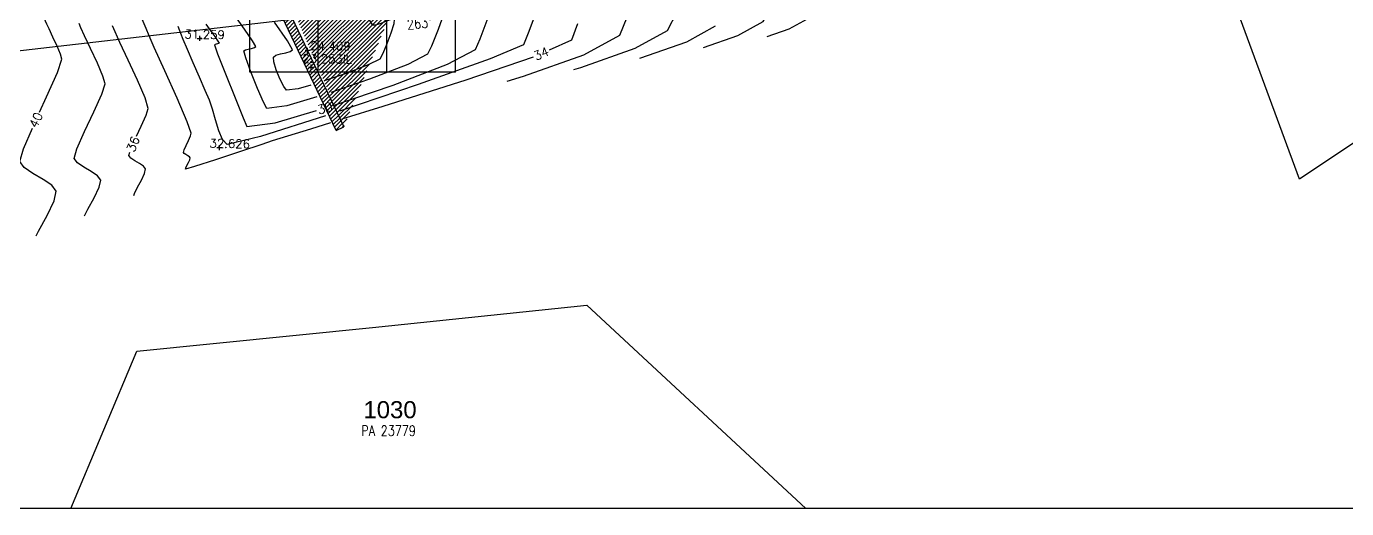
# Model space of a CAD drawing. Header units: metres. Extents: x -750 to 1235, y -4011 to -2636.
# Drawn here: x -254 to 324, y -4011 to -3799 of the extents above; entities that cross this region are included whole.
import ezdxf
from ezdxf.enums import TextEntityAlignment as Align

# ---------------------------------------------------------------- set-up
doc = ezdxf.new("R2010")
doc.units = ezdxf.units.M
doc.header["$MEASUREMENT"] = 0
doc.layers.get('0').update_dxf_attribs({"linetype": 'CONTINUOUS'})
for name, color, linetype in [('BORDER', 1, 'CONTINUOUS'), ('CPARIT', 142, 'CONTINUOUS'), ('EDIT2', 7, 'CONTINUOUS'), ('GL', 7, 'CONTINUOUS'), ('Grid 30 x 30', 7, 'CONTINUOUS'), ('HEIGHT', 2, 'CONTINUOUS'), ('LOTS', 8, 'CONTINUOUS'), ('MAJANN', 6, 'CONTINUOUS'), ('MAJOR', 6, 'CONTINUOUS'), ('MINANN', 91, 'CONTINUOUS'), ('MINOR', 91, 'CONTINUOUS'), ('PTS', 1, 'CONTINUOUS')]:
    doc.layers.add(name, color=color, linetype=linetype)
doc.styles.get("Standard").update_dxf_attribs({"font": 'simplex.shx', "height": 1.5})
doc.styles.add('T', font='arial.ttf', dxfattribs={"height": 1.5})

# ---------------------------------------------------------------- blocks, each defined once
blk = doc.blocks.new('CROSS')
at = {"linetype": 'Continuous'}
for p, q in [((-0.5, 0), (0.5, 0)), ((0, -0.5), (0, 0.5))]:
    blk.add_line(p, q, dxfattribs=at)

msp = doc.modelspace()

# ---------------------------------------------------------------- hatches: boundary and pattern name
at = {"layer": 'CPARIT'}
h = msp.add_hatch(dxfattribs=at)
h.set_pattern_fill('ANSI31', color=256, scale=10, style=0)
h.set_pattern_definition([(45, (-888.5359, 1917.0265), (-0.88388348, 0.88388348), [])])
edge = h.paths.add_edge_path()
edge.add_line((-118.27, -3844.88), (-114.88, -3843.27))
edge.add_line((-118.27, -3844.88), (-161.32, -3754.01))
edge.add_line((-161.32, -3754.01), (-176.1, -3676.48))
edge.add_line((-176.1, -3676.48), (-216.99, -3669.1))
edge.add_line((-216.99, -3669.1), (-237.68, -3638.93))
edge.add_line((-237.68, -3638.93), (-210.02, -3620.22))
edge.add_line((-210.02, -3620.22), (-156.52, -3645.67))
edge.add_line((-156.52, -3645.67), (-110.2, -3652))
edge.add_line((-110.2, -3652), (-102.16, -3634.08))
edge.add_line((-102.16, -3634.08), (-174.98, -3572.87))
edge.add_line((-174.98, -3572.87), (-171.54, -3532.94))
edge.add_line((-171.54, -3532.94), (-140.82, -3505.96))
edge.add_line((-140.82, -3505.96), (-108.34, -3481.32))
edge.add_line((-108.34, -3481.32), (-26.52, -3474.61))
edge.add_line((-26.52, -3474.61), (-16.86, -3493.14))
edge.add_line((-172.9, -3673.25), (-157.73, -3752.83))
edge.add_line((-157.73, -3752.83), (-114.86, -3843.31))
edge.add_line((-209.69, -3624.52), (-232.46, -3639.92))
edge.add_line((-232.46, -3639.92), (-214.78, -3665.69))
edge.add_line((-214.78, -3665.69), (-172.9, -3673.25))
edge.add_line((-209.69, -3624.52), (-157.61, -3649.31))
edge.add_line((-157.61, -3649.31), (-107.92, -3656.09))
edge.add_line((-107.92, -3656.09), (-97.58, -3633.03))
edge.add_line((-97.58, -3633.03), (-171.08, -3571.25))
edge.add_line((-171.08, -3571.25), (-167.93, -3534.77))
edge.add_line((-167.93, -3534.77), (-138.45, -3508.86))
edge.add_line((-138.45, -3508.86), (-106.95, -3484.97))
edge.add_line((-106.95, -3484.97), (-28.7, -3478.55))
edge.add_line((-28.7, -3478.55), (-19.21, -3496.75))
edge.add_line((-19.21, -3496.75), (19.77, -3499.28))
edge.add_line((19.77, -3499.28), (32.21, -3487.06))
edge.add_line((25.82, -3466.44), (-16.86, -3493.14))
edge.add_line((25.82, -3466.44), (32.21, -3487.07))

# ---------------------------------------------------------------- linework, layer by layer
at = {"layer": 'BORDER', "color": 7}
msp.add_line((1235.49, -4010.63), (-749.54, -4010.63), dxfattribs=at)
at = {"layer": 'CPARIT'}
msp.add_line((-118.27, -3844.88), (-114.88, -3843.27), dxfattribs=at)
at = {"layer": 'EDIT2'}
for points in [[(-118.27, -3844.88), (-161.32, -3754.01), (-176.1, -3676.48), (-216.99, -3669.1), (-237.68, -3638.93), (-210.02, -3620.22), (-156.52, -3645.67), (-110.2, -3652), (-102.16, -3634.08), (-174.98, -3572.87), (-171.54, -3532.94), (-140.82, -3505.96), (-108.34, -3481.32), (-26.52, -3474.61), (-16.86, -3493.14)], [(-172.9, -3673.25), (-157.73, -3752.83), (-114.86, -3843.31)]]:
    msp.add_lwpolyline(points, dxfattribs=at)
at = {"layer": 'GL', "color": 10}
msp.add_line((260.58, -3750.08), (-450.7, -3832.56), dxfattribs=at)
at = {"layer": 'Grid 30 x 30', "color": 52, "lineweight": 30, "true_color": 0xc8c92d}
for p, q in [((-126.05, -3819.31), (-126.05, -3459.31)), ((-96.05, -3819.31), (-96.05, -3459.31)), ((-66.05, -3819.31), (-66.05, -3459.31)), ((-156.05, -3819.31), (-156.05, -3489.31)), ((-66.05, -3819.31), (-156.05, -3819.31))]:
    msp.add_line(p, q, dxfattribs=at)
at = {"layer": 'LOTS', "color": 7}
for p, q in [((303.41, -3866.17), (260.58, -3750.08)), ((329.37, -3848.85), (303.41, -3866.17)), ((-102.35, -3931.3), (-8.51, -3921.5)), ((-8.51, -3921.5), (87.3, -4010.63)), ((-205.52, -3941.55), (-102.35, -3931.3)), ((-234.34, -4010.63), (-205.52, -3941.55))]:
    msp.add_line(p, q, dxfattribs=at)
at = {"layer": 'MAJOR'}
for points in [[(-248.03, -3836.84), (-244.98, -3830.2), (-240.22, -3819.53), (-238.23, -3813.62), (-238.23, -3813.62), (-238.85, -3811.5), (-240.35, -3807.96), (-242.21, -3803.95), (-243.88, -3800.41), (-244.85, -3798.28), (-244.85, -3798.28), (-245.37, -3797.04), (-245.96, -3795.6), (-246.57, -3794.09), (-247.1, -3792.63), (-247.5, -3791.35), (-247.5, -3791.35), (-248.53, -3785.17), (-250.57, -3772.01), (-252.91, -3756.52), (-254.84, -3743.35)], [(-119.48, -3834), (-93.34, -3825.03), (-69.51, -3815.77), (-57.21, -3809.48), (-57.21, -3809.48), (-55.18, -3804.72), (-51.2, -3794.17)], [(-175.21, -3798.36), (-174.51, -3799.39), (-173.06, -3801.4), (-171.39, -3803.73), (-170.03, -3805.71), (-169.5, -3806.65), (-169.5, -3806.65), (-169.74, -3806.82), (-170.21, -3806.96), (-170.76, -3807.08), (-171.25, -3807.22), (-171.51, -3807.4), (-171.51, -3807.4), (-170.13, -3811.25), (-166.67, -3820.1), (-162.49, -3830.61), (-158.9, -3839.42), (-157.26, -3843.17), (-157.26, -3843.17), (-144.9, -3841.49), (-126.83, -3836.22)], [(47.69, -3799.22), (35.07, -3806.13), (14.56, -3813.37)], [(-249.56, -3891.09), (-248.51, -3889.02), (-244.78, -3882.1), (-241.71, -3875.7), (-240.78, -3871.49), (-240.78, -3871.49), (-242.73, -3868.93), (-246.53, -3866.33), (-250.94, -3863.71), (-254.75, -3861.11), (-256.72, -3858.53), (-256.72, -3858.53), (-255.13, -3852.92), (-251.2, -3843.83)]]:
    msp.add_lwpolyline(points, dxfattribs=at)
at = {"layer": 'MINOR'}
for points in [[(42.51, -3808.56), (57.57, -3803.24), (68.67, -3797.16), (68.67, -3797.16), (73.54, -3789.4), (77.21, -3778.47), (80.33, -3766.24), (83.53, -3754.57), (87.45, -3745.35), (87.45, -3745.35), (92.23, -3740.14), (103.35, -3728.18), (112.1, -3718.77)], [(70.47, -3803.75), (80.07, -3800.36), (89.65, -3795.11), (89.65, -3795.11), (93.86, -3788.41), (97.02, -3778.98), (99.71, -3768.42), (102.47, -3758.35), (105.86, -3750.39), (105.86, -3750.39), (110.25, -3745.5), (113.08, -3742.49)], [(-91.75, -3747.9), (-90.9, -3750.19), (-86.78, -3759.51), (-81.73, -3770.31), (-77.25, -3779.35), (-74.85, -3783.36), (-74.85, -3783.36), (-73.57, -3783.35), (-71.75, -3782.77), (-69.81, -3782), (-68.19, -3781.43), (-67.29, -3781.44), (-67.29, -3781.44), (-68.04, -3784.72), (-70.46, -3791.97), (-73.59, -3800.58), (-76.48, -3807.97), (-78.19, -3811.53), (-78.19, -3811.53), (-86.84, -3815.96), (-103.61, -3822.48), (-120.49, -3828.26)], [(-122.64, -3757.12), (-117.75, -3768.16), (-111.31, -3781.96), (-105.59, -3793.5), (-102.52, -3798.62), (-102.52, -3798.62), (-100.88, -3798.62), (-98.56, -3797.87), (-96.09, -3796.89), (-94.01, -3796.16), (-92.86, -3796.17), (-92.86, -3796.17), (-93.03, -3798.17), (-94.23, -3802.22), (-95.97, -3807), (-97.78, -3811.22), (-99.17, -3813.58), (-99.17, -3813.58), (-104.18, -3816.14), (-113.88, -3819.92), (-123.48, -3823.21)], [(20.77, -3762.2), (15.38, -3777.52), (8.98, -3795.32), (5.73, -3803.32), (5.73, -3803.32), (-9.93, -3811.89), (-36.41, -3821.25), (-43.58, -3823.37)], [(-28.82, -3787.75), (-33.88, -3801.47), (-36.23, -3807.43), (-36.23, -3807.43), (-50.75, -3813.48), (-82.38, -3824.81), (-116.69, -3836.45)], [(-120.76, -3841.58), (-129.43, -3844.27), (-146.28, -3849.5), (-146.28, -3849.5), (-150.71, -3850.99), (-160.1, -3854.15), (-171.08, -3857.8), (-180.25, -3860.75), (-184.22, -3861.82), (-184.22, -3861.82), (-184.09, -3861.27), (-183.54, -3860.19), (-182.84, -3858.9), (-182.27, -3857.71), (-182.1, -3856.93), (-182.1, -3856.93), (-182.46, -3856.45), (-183.17, -3855.96), (-183.99, -3855.48), (-184.7, -3854.99), (-185.06, -3854.51), (-185.06, -3854.51), (-184.78, -3853.43), (-183.94, -3851.49), (-182.89, -3849.27), (-181.99, -3847.3), (-181.62, -3846.14), (-181.62, -3846.14), (-183.46, -3841.06), (-187.87, -3830.78), (-193.2, -3818.77), (-197.82, -3808.48), (-200.08, -3803.39), (-200.08, -3803.39), (-201.37, -3800.25), (-203.06, -3796.06)], [(-126.69, -3830.2), (-139.88, -3834.05), (-148.59, -3835.24), (-148.59, -3835.24), (-150.04, -3832.54), (-152.66, -3826.46), (-155.54, -3819.21), (-157.82, -3813.01), (-158.61, -3810.07), (-158.61, -3810.07), (-157.93, -3809.59), (-156.68, -3809.23), (-155.24, -3808.91), (-154.02, -3808.57), (-153.41, -3808.12), (-153.41, -3808.12), (-154.78, -3805.68), (-158.3, -3800.57), (-162.62, -3794.53)], [(30.95, -3792.98), (26.71, -3801.27), (26.71, -3801.27), (12.57, -3809.01), (-11.34, -3817.45), (-14.33, -3818.34)], [(-228.35, -3882.35), (-226.85, -3879.41), (-224.13, -3874.37), (-221.9, -3869.7), (-221.22, -3866.64), (-221.22, -3866.64), (-222.64, -3864.77), (-225.41, -3862.87), (-228.62, -3860.97), (-231.4, -3859.07), (-232.83, -3857.19), (-232.83, -3857.19), (-231.73, -3852.95), (-228.42, -3845.39), (-224.32, -3836.68), (-220.83, -3828.98), (-219.36, -3824.46), (-219.36, -3824.46), (-220.36, -3821.08), (-222.75, -3815.43), (-225.7, -3809.03), (-228.38, -3803.38), (-229.93, -3799.99), (-229.93, -3799.99), (-230.75, -3798)], [(-205.66, -3847.34), (-203.6, -3842.97), (-201.41, -3838.14), (-200.49, -3835.3), (-200.49, -3835.3), (-201.86, -3830.66), (-205.14, -3822.9), (-209.2, -3814.11), (-212.87, -3806.34), (-215.01, -3801.69), (-215.01, -3801.69), (-216.13, -3798.97)], [(-122.86, -3838.48), (-151.38, -3847.55), (-165.94, -3851.11), (-165.94, -3851.11), (-167.95, -3848.93), (-169.64, -3845.01), (-171.09, -3840.25), (-172.41, -3835.51), (-173.68, -3831.67), (-173.68, -3831.67), (-175.5, -3827.43), (-178.04, -3821.58), (-180.83, -3815.2), (-183.36, -3809.35), (-185.16, -3805.09), (-185.16, -3805.09), (-186.19, -3802.43), (-187.36, -3799.39)], [(-129.29, -3824.99), (-134.87, -3826.62), (-139.91, -3827.3), (-139.91, -3827.3), (-141.18, -3825.65), (-142.82, -3822.3), (-144.41, -3818.32), (-145.52, -3814.77), (-145.71, -3812.74), (-145.71, -3812.74), (-144.62, -3811.96), (-142.59, -3811.38), (-140.27, -3810.87), (-138.3, -3810.31), (-137.33, -3809.6), (-137.33, -3809.6), (-139.53, -3805.66), (-145.21, -3797.41)], [(-12.59, -3798.22), (-15.25, -3805.37), (-15.25, -3805.37), (-24.93, -3809.71)], [(-31.99, -3812.71), (-61.42, -3822.84), (-97.77, -3834.45), (-115.7, -3840.01)], [(-206.78, -3873.47), (-206.54, -3872.45), (-205.19, -3869.8), (-203.49, -3866.63), (-202.08, -3863.71), (-201.66, -3861.78), (-201.66, -3861.78), (-202.55, -3860.61), (-204.29, -3859.42), (-206.31, -3858.22), (-208.05, -3857.03), (-208.95, -3855.85), (-208.95, -3855.85), (-208.58, -3854.42)]]:
    msp.add_lwpolyline(points, dxfattribs=at)

# ---------------------------------------------------------------- block references
at = {"layer": 'PTS', "xscale": 2.200000000000273, "yscale": 2.200000000000273, "zscale": 2.200000000000273}
for p in [(-177.96, -3804.53), (-130.75, -3809.77), (-129.22, -3817.14), (-169.28, -3852.39)]:
    msp.add_blockref('CROSS', p, dxfattribs=at)

# ---------------------------------------------------------------- texts
at = {"layer": 'EDIT2', "color": 7, "width": 0.8}
msp.add_text('263%%D           23\'           00"        716.050', height=4.5, rotation=6.19413, dxfattribs=at).set_placement((-86.97, -3800.73))
at = {"layer": 'EDIT2', "color": 4, "linetype": 'Continuous', "style": 'T'}
msp.add_text('1030', height=7.5, dxfattribs=at).set_placement((-106.3, -3971.02))
at = {"layer": 'EDIT2', "color": 7, "width": 0.8}
msp.add_text('PA 23779', height=4.5, dxfattribs=at).set_placement((-107.23, -3978.74))
at = {"layer": 'HEIGHT'}
for s, p in [('31.259', (-184.66, -3804.53)), ('24.409', (-129.56, -3809.57)), ('23.253IL', (-133.02, -3815.21)), ('32.626', (-173.68, -3852.39))]:
    msp.add_text(s, height=3.75, rotation=359, dxfattribs=at).set_placement(p)
at = {"layer": 'MAJANN'}
for s, rotation, p in [(' 30 ', 16.83108, (-123.16, -3835.11)), (' 40 ', 65.59272, (-249.61, -3840.34))]:
    msp.add_text(s, height=3.9, rotation=rotation, dxfattribs=at).set_placement(p, align=Align.MIDDLE_CENTER)
at = {"layer": 'MINANN'}
for s, rotation, p in [(' 34 ', 23.07863, (-28.46, -3811.21)), (' 36 ', 67.60752, (-207.12, -3850.88))]:
    msp.add_text(s, height=3.9, rotation=rotation, dxfattribs=at).set_placement(p, align=Align.MIDDLE_CENTER)

doc.saveas('drawing.dxf')
